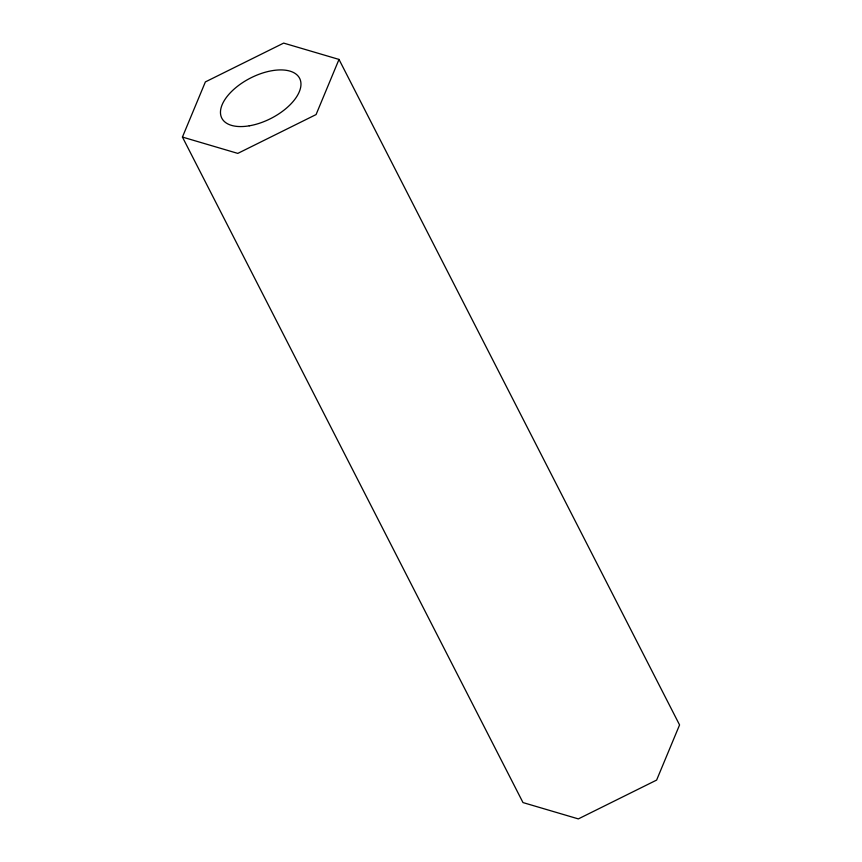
<?xml version="1.0" encoding="UTF-8"?>
<svg xmlns="http://www.w3.org/2000/svg" width="862" height="862" viewBox="0 0 862 862"><rect width="100%" height="100%" fill="white"/><g stroke="black" fill="none" stroke-linecap="round" stroke-linejoin="round"><path stroke-width="1.29" d="M182.432 137.069L205.371 81.922L283.652 43.1L339.003 59.424L679.568 724.931L656.628 780.078L578.348 818.9L522.997 802.576L182.432 137.069L237.793 153.393L316.074 114.571L339.003 59.424M249.258 125.82A43.703 22.638 -27.1 0 0 299.868 78.841A43.703 22.638 -27.1 0 0 233.042 90.079A43.703 22.638 -27.1 0 0 249.258 125.82"/></g></svg>
